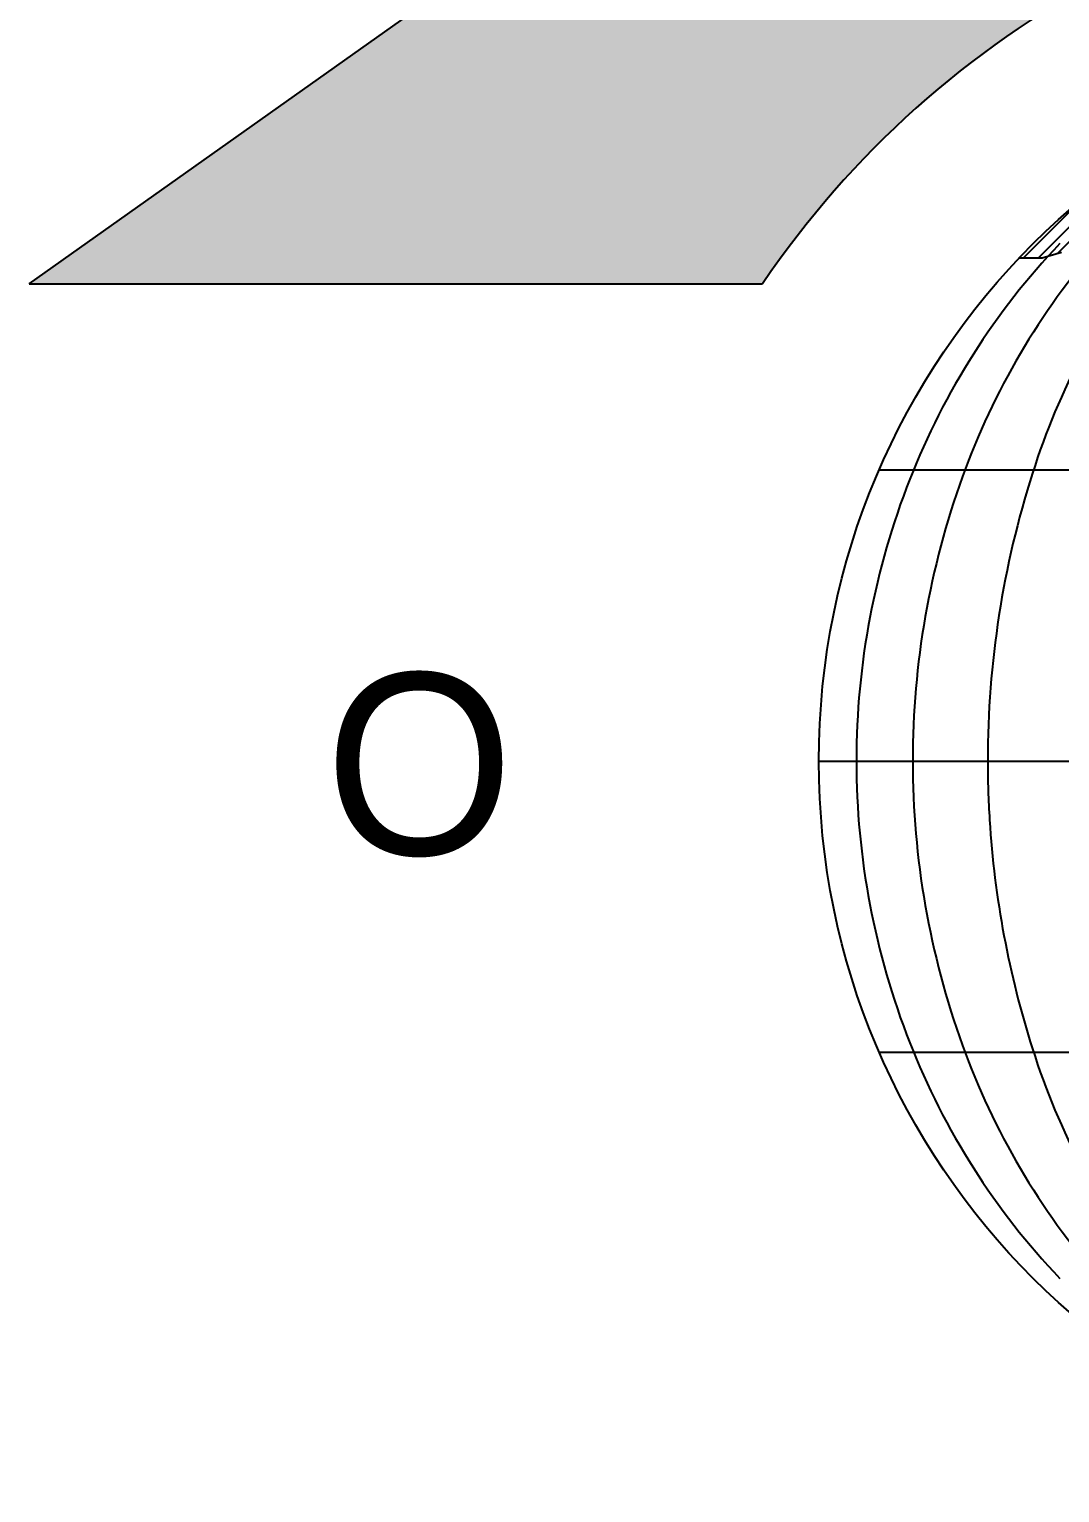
# Model space of a CAD drawing. Header units: metres. Extents: x -0.97 to 0.97, y -2.04 to 0.27.
# Drawn here: x -0.972 to -0.314, y -1.461 to -0.526 of the extents above; entities that cross this region are included whole.
import ezdxf
from ezdxf.enums import TextEntityAlignment as Align

# ---------------------------------------------------------------- set-up
doc = ezdxf.new("R2010")
doc.units = ezdxf.units.M
doc.layers.add('ceco.net 83', color=7, linetype='Continuous')
doc.styles.add('GOTHICE', font='gothice', dxfattribs={"width": 1.5, "height": 5.5})

msp = doc.modelspace()

# ---------------------------------------------------------------- hatches: boundary and pattern name
at = {"layer": 'ceco.net 83'}
msp.add_hatch(color=9, dxfattribs=at).paths.add_polyline_path([(0, 0), (-0.97184, -0.68892), (-0.50343, -0.68892, -0.530445), (0.50343, -0.68892), (0.97184, -0.68892)])

# ---------------------------------------------------------------- linework, layer by layer
for q in [(0, 0), (-0.50343, -0.68892)]:
    msp.add_line((-0.97184, -0.68892), q, dxfattribs=at)
at = {"layer": 'ceco.net 83', "color": 0}
for p, q in [((-0.32723, -0.67223), (-0.26148, -0.60648)), ((-0.31508, -0.66947), (-0.25979, -0.61418)), ((-0.33662, -0.67223), (-0.29806, -0.63367))]:
    msp.add_line(p, q, dxfattribs=at)
at = {"layer": 'ceco.net 83', "color": 8}
for p, q in [((-0.33927, -0.67223), (-0.32477, -0.67223)), ((-0.32477, -0.67223), (-0.3125, -0.66873)), ((-0.42882, -0.80775), (0.42882, -0.80775)), ((-0.46743, -0.99376), (0.46743, -0.99376)), ((-0.42882, -1.17977), (0.42882, -1.17977))]:
    msp.add_line(p, q, dxfattribs=at)
msp.add_circle((0, -0.99376), 0.46743, dxfattribs=at)
at = {"layer": 'ceco.net 83'}
msp.add_arc((0, -1.02993), 0.60805, 34.11299, 145.88701, dxfattribs=at)
at = {"layer": 'ceco.net 83', "color": 8}
for centre, radius, start, end in [((0.02498, -0.98443), 0.46667, 136.50744, 158.54657), ((0.06518, -0.97127), 0.46874, 138.91825, 160.14488), ((0.12541, -0.95528), 0.47899, 142.43141, 162.32678), ((0.12747, -0.99376), 0.53497, 160.14488, 180), ((0.24617, -0.99376), 0.60573, 162.32678, 180), ((0.04872, -0.99376), 0.49218, 158.54657, 180), ((0.04872, -0.99376), 0.49218, 180, 201.45343), ((0.12747, -0.99376), 0.53497, 180, 199.85512), ((0.24617, -0.99376), 0.60573, 180, 183.55335), ((0.24617, -0.99376), 0.60573, 183.55335, 197.67322), ((0.02498, -1.00309), 0.46667, 201.45343, 223.49256), ((0.06518, -1.01625), 0.46874, 199.85512, 221.08175), ((0.12541, -1.03223), 0.47899, 197.67322, 217.56859)]:
    msp.add_arc(centre, radius, start, end, dxfattribs=at)

# ---------------------------------------------------------------- texts
at = {"layer": 'ceco.net 83', "style": 'GOTHICE'}
msp.add_text('O', height=0.11606, dxfattribs=at).set_placement((-0.72266, -1.0537), align=Align.CENTER)

doc.saveas('drawing.dxf')
